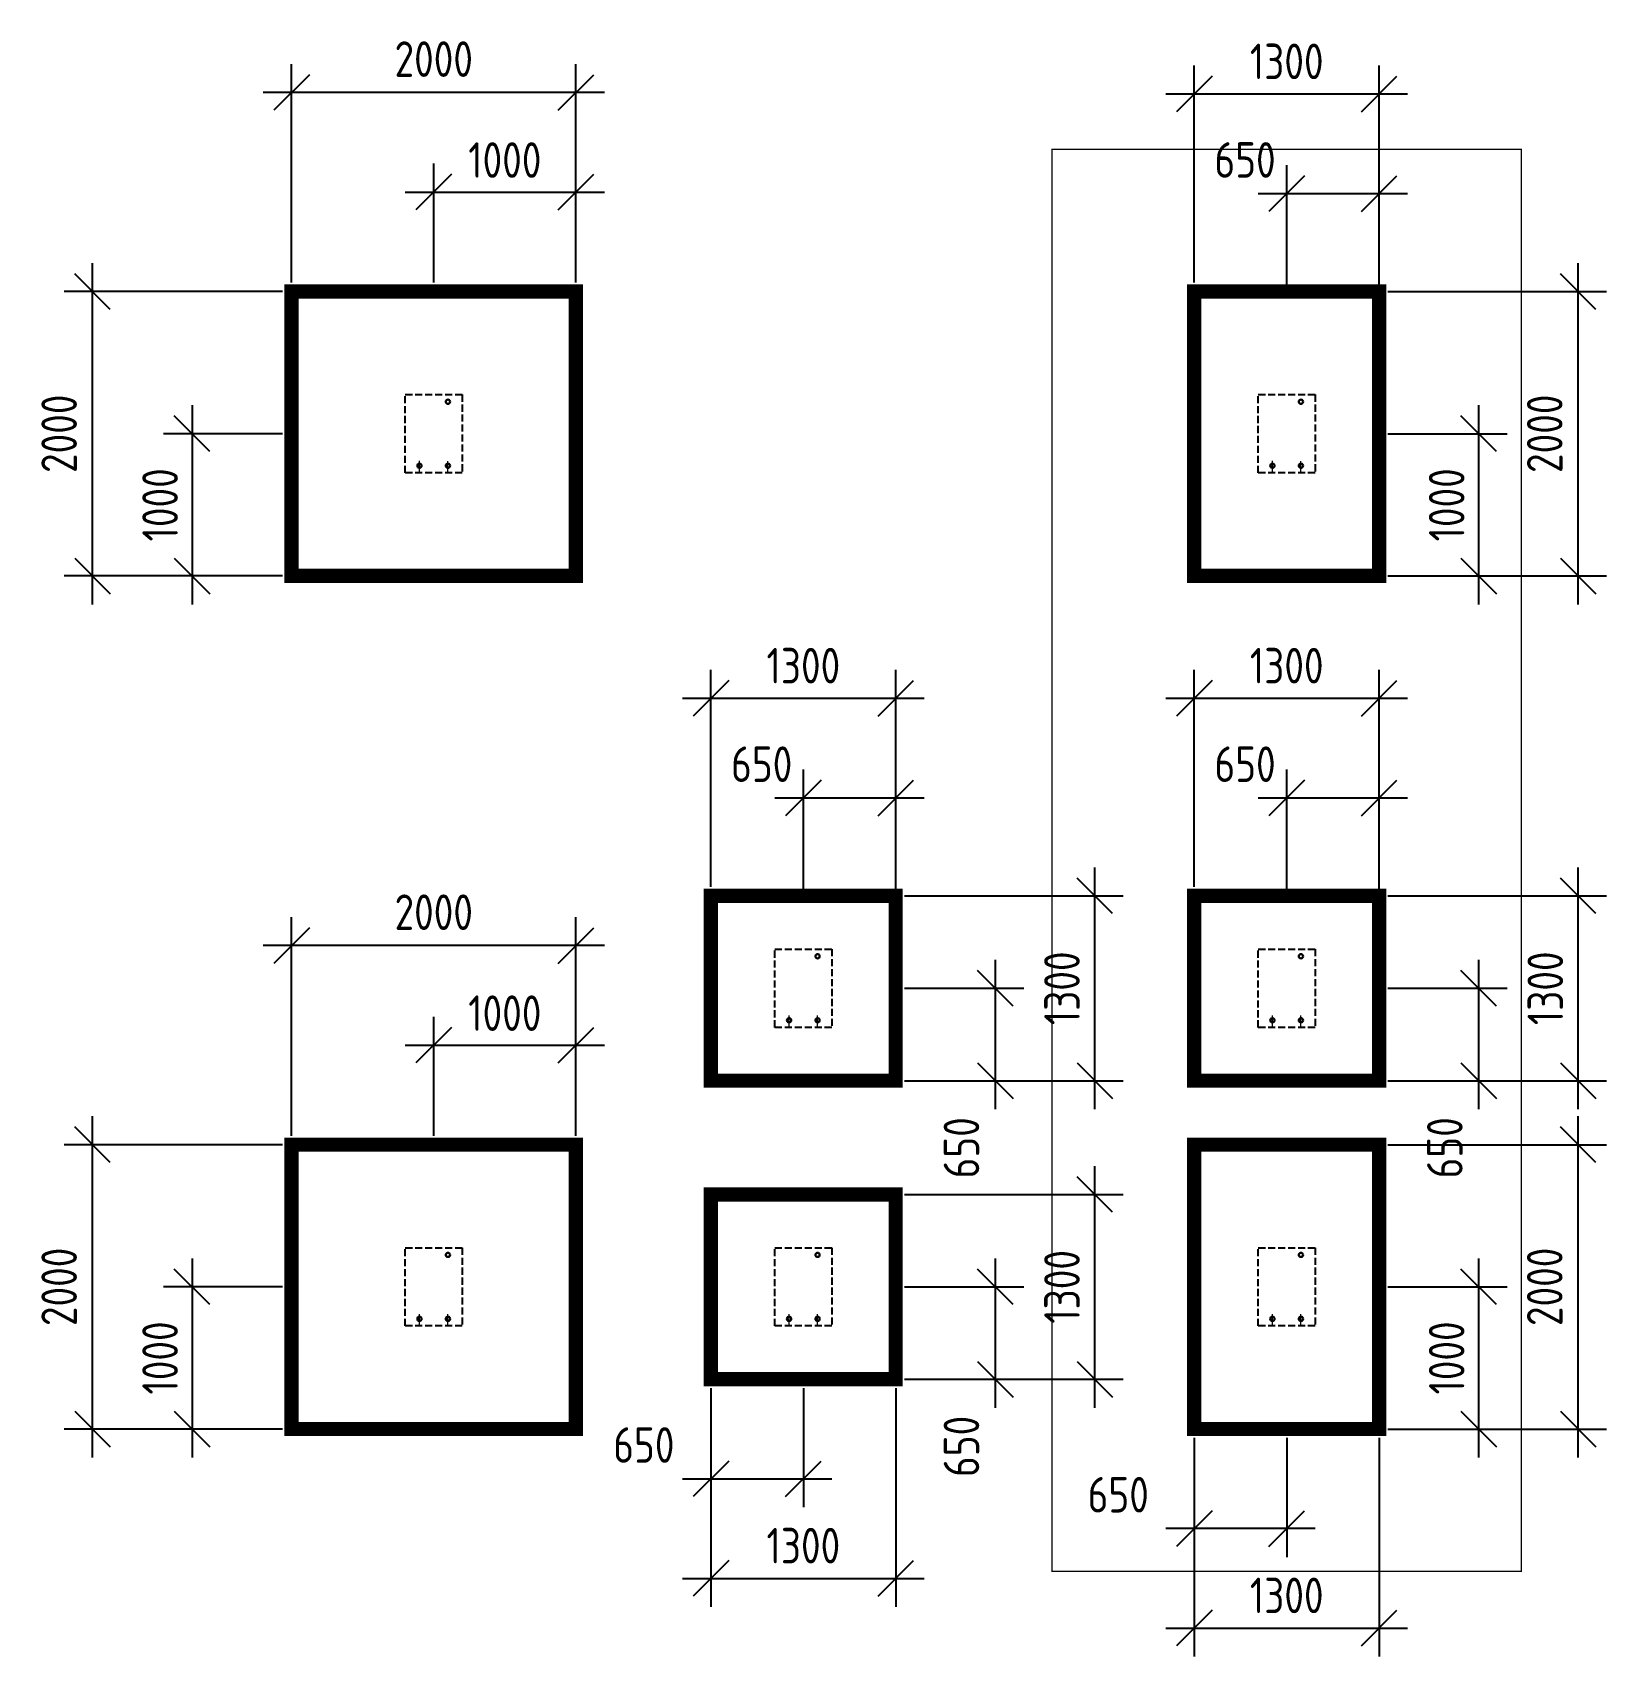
# Model space of a CAD drawing. Header units: inches. Extents: x -70075 to 28436, y 72758 to 118930.
# Drawn here: x -51775 to -40702, y 91558 to 102980 of the extents above; entities that cross this region are included whole.
import ezdxf

# ---------------------------------------------------------------- set-up
doc = ezdxf.new("R2010")
doc.units = ezdxf.units.IN
doc.header["$MEASUREMENT"] = 0
doc.linetypes.add('ГОСТ 2.303 4', pattern=[7, 5, -2, 0])
doc.linetypes.add('ГОСТ 2.303 6', pattern=[12, 8, -1.5, 1, -1.5])
doc.layers.add('Оси', color=151, linetype='Continuous', lineweight=18)
doc.styles.add('ГОСТ 2.304', font='CS_Gost2304.shx')
doc.dimstyles.new('СПДС', dxfattribs={"dimscale": 100, "dimtxt": 2.5, "dimasz": 2.5, "dimexe": 2, "dimexo": 0.625, "dimgap": 1, "dimtad": 1, "dimdec": 0, "dimtxsty": 'ГОСТ 2.304', "dimblk": 'OBLIQUE', "dimblk1": 'OBLIQUE', "dimblk2": 'OBLIQUE', "dimcen": 2.5, "dimdle": 2, "dimadec": 0, "dimazin": 2, "dimtfac": 0.75, "dimtdec": 4, "dimtmove": 1, "dimatfit": 3, "dimfxl": 1, "dimtfill": 1, "dimtolj": 1, "dimarcsym": 1})

# ---------------------------------------------------------------- blocks, each defined once
blk = doc.blocks.new('A$C7548783A')
at = {"linetype": 'ГОСТ 2.303 4', "ltscale": 10}
blk.add_lwpolyline([(-200, 275), (200, 275), (200, -275), (-200, -275)], close=True, dxfattribs=at)
at = {"lineweight": 30, "ltscale": 100}
for centre in [(100, 225), (-100, -225), (100, -225)]:
    blk.add_circle(centre, 15, dxfattribs=at)
at = {"layer": 'Оси', "linetype": 'ГОСТ 2.303 6', "ltscale": 10}
for p, q in [((-100, -271), (-100, -179)), ((100, -272), (100, -178))]:
    blk.add_line(p, q, dxfattribs=at)
blk = doc.blocks.new('_Oblique')
at = {"color": 0, "linetype": 'ByBlock', "lineweight": -2}
blk.add_line((-0.5, -0.5), (0.5, 0.5), dxfattribs=at)
blk = doc.blocks.new('*D1034')
at = {"color": 0, "lineweight": -2, "transparency": 16777216}
for p, q in [((-48952, 95221), (-48952, 96058)), ((-47952, 95221), (-47952, 96058)), ((-49152, 95858), (-47752, 95858))]:
    blk.add_line(p, q, dxfattribs=at)
at = {"layer": 'Defpoints', "color": 0, "transparency": 16777216}
for p in [(-47952, 95858), (-48952, 95158), (-47952, 95158)]:
    blk.add_point(p, dxfattribs=at)
at = {"color": 0, "lineweight": -2, "transparency": 16777216, "xscale": 250, "yscale": 250, "zscale": 250, "rotation": 180}
blk.add_blockref('_Oblique', (-48952, 95858), dxfattribs=at)
at = {"color": 0, "lineweight": -2, "transparency": 16777216, "xscale": 250, "yscale": 250, "zscale": 250}
blk.add_blockref('_Oblique', (-47952, 95858), dxfattribs=at)
at = {"color": 0, "transparency": 16777216, "insert": (-48452, 96083), "char_height": 250, "attachment_point": 5, "style": 'ГОСТ 2.304', "bg_fill": 3, "box_fill_scale": 1.25, "bg_fill_color": 256, "bg_fill_true_color": 13158600, "bg_fill_transparency": 0}
blk.add_mtext('\\A1;1000', dxfattribs=at)
blk = doc.blocks.new('*D1033')
at = {"color": 0, "lineweight": -2, "transparency": 16777216}
for p, q in [((-49952, 95221), (-49952, 96758)), ((-47952, 95221), (-47952, 96758)), ((-47752, 96558), (-50152, 96558))]:
    blk.add_line(p, q, dxfattribs=at)
at = {"layer": 'Defpoints', "color": 0, "transparency": 16777216}
for p in [(-49952, 96558), (-49952, 95158), (-47952, 95158)]:
    blk.add_point(p, dxfattribs=at)
at = {"color": 0, "lineweight": -2, "transparency": 16777216, "xscale": 250, "yscale": 250, "zscale": 250, "rotation": 180}
blk.add_blockref('_Oblique', (-49952, 96558), dxfattribs=at)
at = {"color": 0, "lineweight": -2, "transparency": 16777216, "xscale": 250, "yscale": 250, "zscale": 250}
blk.add_blockref('_Oblique', (-47952, 96558), dxfattribs=at)
at = {"color": 0, "transparency": 16777216, "insert": (-48952, 96793), "char_height": 250, "attachment_point": 5, "style": 'ГОСТ 2.304', "bg_fill": 3, "box_fill_scale": 1.25, "bg_fill_color": 256, "bg_fill_true_color": 13158600, "bg_fill_transparency": 0}
blk.add_mtext('\\A1;2000', dxfattribs=at)
blk = doc.blocks.new('*D1032')
at = {"color": 0, "lineweight": -2, "transparency": 16777216}
for p, q in [((-50652, 94358), (-50652, 92958)), ((-50015, 94158), (-50852, 94158)), ((-50015, 93158), (-50852, 93158))]:
    blk.add_line(p, q, dxfattribs=at)
at = {"layer": 'Defpoints', "color": 0, "transparency": 16777216}
for p in [(-49952, 94158), (-50652, 93158), (-49952, 93158)]:
    blk.add_point(p, dxfattribs=at)
at = {"color": 0, "lineweight": -2, "transparency": 16777216, "xscale": 250, "yscale": 250, "zscale": 250}
for p, rotation in [((-50652, 94158), 90), ((-50652, 93158), 270)]:
    blk.add_blockref('_Oblique', p, dxfattribs=dict(at, rotation=rotation))
at = {"color": 0, "transparency": 16777216, "insert": (-50877, 93658), "char_height": 250, "attachment_point": 5, "rotation": 90, "style": 'ГОСТ 2.304', "bg_fill": 3, "box_fill_scale": 1.25, "bg_fill_color": 256, "bg_fill_true_color": 13158600, "bg_fill_transparency": 0}
blk.add_mtext('\\A1;1000', dxfattribs=at)
blk = doc.blocks.new('*D1031')
at = {"color": 0, "lineweight": -2, "transparency": 16777216}
for p, q in [((-51352, 92958), (-51352, 95358)), ((-50015, 95158), (-51552, 95158)), ((-50015, 93158), (-51552, 93158))]:
    blk.add_line(p, q, dxfattribs=at)
at = {"layer": 'Defpoints', "color": 0, "transparency": 16777216}
for p in [(-51352, 95158), (-49952, 95158), (-49952, 93158)]:
    blk.add_point(p, dxfattribs=at)
at = {"color": 0, "lineweight": -2, "transparency": 16777216, "xscale": 250, "yscale": 250, "zscale": 250}
for p, rotation in [((-51352, 95158), 90), ((-51352, 93158), 270)]:
    blk.add_blockref('_Oblique', p, dxfattribs=dict(at, rotation=rotation))
at = {"color": 0, "transparency": 16777216, "insert": (-51587, 94158), "char_height": 250, "attachment_point": 5, "rotation": 90, "style": 'ГОСТ 2.304', "bg_fill": 3, "box_fill_scale": 1.25, "bg_fill_color": 256, "bg_fill_true_color": 13158600, "bg_fill_transparency": 0}
blk.add_mtext('\\A1;2000', dxfattribs=at)
blk = doc.blocks.new('*D1046')
at = {"color": 0, "lineweight": -2, "transparency": 16777216}
for p, q in [((-48952, 101221), (-48952, 102058)), ((-47952, 101221), (-47952, 102058)), ((-49152, 101858), (-47752, 101858))]:
    blk.add_line(p, q, dxfattribs=at)
at = {"layer": 'Defpoints', "color": 0, "transparency": 16777216}
for p in [(-47952, 101858), (-48952, 101158), (-47952, 101158)]:
    blk.add_point(p, dxfattribs=at)
at = {"color": 0, "lineweight": -2, "transparency": 16777216, "xscale": 250, "yscale": 250, "zscale": 250, "rotation": 180}
blk.add_blockref('_Oblique', (-48952, 101858), dxfattribs=at)
at = {"color": 0, "lineweight": -2, "transparency": 16777216, "xscale": 250, "yscale": 250, "zscale": 250}
blk.add_blockref('_Oblique', (-47952, 101858), dxfattribs=at)
at = {"color": 0, "transparency": 16777216, "insert": (-48452, 102083), "char_height": 250, "attachment_point": 5, "style": 'ГОСТ 2.304', "bg_fill": 3, "box_fill_scale": 1.25, "bg_fill_color": 256, "bg_fill_true_color": 13158600, "bg_fill_transparency": 0}
blk.add_mtext('\\A1;1000', dxfattribs=at)
blk = doc.blocks.new('*D1045')
at = {"color": 0, "lineweight": -2, "transparency": 16777216}
for p, q in [((-49952, 101221), (-49952, 102758)), ((-47952, 101221), (-47952, 102758)), ((-47752, 102558), (-50152, 102558))]:
    blk.add_line(p, q, dxfattribs=at)
at = {"layer": 'Defpoints', "color": 0, "transparency": 16777216}
for p in [(-49952, 102558), (-49952, 101158), (-47952, 101158)]:
    blk.add_point(p, dxfattribs=at)
at = {"color": 0, "lineweight": -2, "transparency": 16777216, "xscale": 250, "yscale": 250, "zscale": 250, "rotation": 180}
blk.add_blockref('_Oblique', (-49952, 102558), dxfattribs=at)
at = {"color": 0, "lineweight": -2, "transparency": 16777216, "xscale": 250, "yscale": 250, "zscale": 250}
blk.add_blockref('_Oblique', (-47952, 102558), dxfattribs=at)
at = {"color": 0, "transparency": 16777216, "insert": (-48952, 102793), "char_height": 250, "attachment_point": 5, "style": 'ГОСТ 2.304', "bg_fill": 3, "box_fill_scale": 1.25, "bg_fill_color": 256, "bg_fill_true_color": 13158600, "bg_fill_transparency": 0}
blk.add_mtext('\\A1;2000', dxfattribs=at)
blk = doc.blocks.new('*D1044')
at = {"color": 0, "lineweight": -2, "transparency": 16777216}
for p, q in [((-50652, 100358), (-50652, 98958)), ((-50015, 100158), (-50852, 100158)), ((-50015, 99158), (-50852, 99158))]:
    blk.add_line(p, q, dxfattribs=at)
at = {"layer": 'Defpoints', "color": 0, "transparency": 16777216}
for p in [(-49952, 100158), (-50652, 99158), (-49952, 99158)]:
    blk.add_point(p, dxfattribs=at)
at = {"color": 0, "lineweight": -2, "transparency": 16777216, "xscale": 250, "yscale": 250, "zscale": 250}
for p, rotation in [((-50652, 100158), 90), ((-50652, 99158), 270)]:
    blk.add_blockref('_Oblique', p, dxfattribs=dict(at, rotation=rotation))
at = {"color": 0, "transparency": 16777216, "insert": (-50877, 99658), "char_height": 250, "attachment_point": 5, "rotation": 90, "style": 'ГОСТ 2.304', "bg_fill": 3, "box_fill_scale": 1.25, "bg_fill_color": 256, "bg_fill_true_color": 13158600, "bg_fill_transparency": 0}
blk.add_mtext('\\A1;1000', dxfattribs=at)
blk = doc.blocks.new('*D1043')
at = {"color": 0, "lineweight": -2, "transparency": 16777216}
for p, q in [((-51352, 98958), (-51352, 101358)), ((-50015, 101158), (-51552, 101158)), ((-50015, 99158), (-51552, 99158))]:
    blk.add_line(p, q, dxfattribs=at)
at = {"layer": 'Defpoints', "color": 0, "transparency": 16777216}
for p in [(-51352, 101158), (-49952, 101158), (-49952, 99158)]:
    blk.add_point(p, dxfattribs=at)
at = {"color": 0, "lineweight": -2, "transparency": 16777216, "xscale": 250, "yscale": 250, "zscale": 250}
for p, rotation in [((-51352, 101158), 90), ((-51352, 99158), 270)]:
    blk.add_blockref('_Oblique', p, dxfattribs=dict(at, rotation=rotation))
at = {"color": 0, "transparency": 16777216, "insert": (-51587, 100158), "char_height": 250, "attachment_point": 5, "rotation": 90, "style": 'ГОСТ 2.304', "bg_fill": 3, "box_fill_scale": 1.25, "bg_fill_color": 256, "bg_fill_true_color": 13158600, "bg_fill_transparency": 0}
blk.add_mtext('\\A1;2000', dxfattribs=at)
blk = doc.blocks.new('*D1176')
at = {"color": 0, "lineweight": -2, "transparency": 16777216}
for p, q in [((-42952, 96959), (-42952, 97797)), ((-42302, 96959), (-42302, 97797)), ((-43152, 97597), (-42102, 97597))]:
    blk.add_line(p, q, dxfattribs=at)
at = {"layer": 'Defpoints', "color": 0, "transparency": 16777216}
for p in [(-42302, 97597), (-42952, 96897), (-42302, 96897)]:
    blk.add_point(p, dxfattribs=at)
at = {"color": 0, "lineweight": -2, "transparency": 16777216, "xscale": 250, "yscale": 250, "zscale": 250}
blk.add_blockref('_Oblique', (-42302, 97597), dxfattribs=at)
at = {"color": 0, "transparency": 16777216, "insert": (-43245, 97834), "char_height": 250, "attachment_point": 5, "style": 'ГОСТ 2.304', "bg_fill": 3, "box_fill_scale": 1.25, "bg_fill_color": 256, "bg_fill_true_color": 13158600, "bg_fill_transparency": 0}
blk.add_mtext('\\A1;650', dxfattribs=at)
at = {"color": 0, "lineweight": -2, "transparency": 16777216, "xscale": 250, "yscale": 250, "zscale": 250, "rotation": 180}
blk.add_blockref('_Oblique', (-42952, 97597), dxfattribs=at)
blk = doc.blocks.new('*D1175')
at = {"color": 0, "lineweight": -2, "transparency": 16777216}
for p, q in [((-43602, 96971), (-43602, 98497)), ((-42302, 96959), (-42302, 98497)), ((-42102, 98297), (-43802, 98297))]:
    blk.add_line(p, q, dxfattribs=at)
at = {"layer": 'Defpoints', "color": 0, "transparency": 16777216}
for p in [(-43602, 98297), (-43602, 96908), (-42302, 96897)]:
    blk.add_point(p, dxfattribs=at)
at = {"color": 0, "lineweight": -2, "transparency": 16777216, "xscale": 250, "yscale": 250, "zscale": 250, "rotation": 180}
blk.add_blockref('_Oblique', (-43602, 98297), dxfattribs=at)
at = {"color": 0, "lineweight": -2, "transparency": 16777216, "xscale": 250, "yscale": 250, "zscale": 250}
blk.add_blockref('_Oblique', (-42302, 98297), dxfattribs=at)
at = {"color": 0, "transparency": 16777216, "insert": (-42952, 98527), "char_height": 250, "attachment_point": 5, "style": 'ГОСТ 2.304', "bg_fill": 3, "box_fill_scale": 1.25, "bg_fill_color": 256, "bg_fill_true_color": 13158600, "bg_fill_transparency": 0}
blk.add_mtext('\\A1;1300', dxfattribs=at)
blk = doc.blocks.new('*D1174')
at = {"color": 0, "lineweight": -2, "transparency": 16777216}
for p, q in [((-41602, 96458), (-41602, 95408)), ((-42240, 96258), (-41402, 96258)), ((-42240, 95608), (-41402, 95608))]:
    blk.add_line(p, q, dxfattribs=at)
at = {"layer": 'Defpoints', "color": 0, "transparency": 16777216}
for p in [(-42302, 96258), (-42302, 95608), (-41602, 95608)]:
    blk.add_point(p, dxfattribs=at)
at = {"color": 0, "lineweight": -2, "transparency": 16777216, "xscale": 250, "yscale": 250, "zscale": 250}
for p, rotation in [((-41602, 96258), 90), ((-41602, 95608), 270)]:
    blk.add_blockref('_Oblique', p, dxfattribs=dict(at, rotation=rotation))
at = {"color": 0, "transparency": 16777216, "insert": (-41840, 95136), "char_height": 250, "attachment_point": 5, "rotation": 90, "style": 'ГОСТ 2.304', "bg_fill": 3, "box_fill_scale": 1.25, "bg_fill_color": 256, "bg_fill_true_color": 13158600, "bg_fill_transparency": 0}
blk.add_mtext('\\A1;650', dxfattribs=at)
blk = doc.blocks.new('*D1173')
at = {"color": 0, "lineweight": -2, "transparency": 16777216}
for p, q in [((-40902, 95408), (-40902, 97108)), ((-42240, 96908), (-40702, 96908)), ((-42240, 95608), (-40702, 95608))]:
    blk.add_line(p, q, dxfattribs=at)
at = {"layer": 'Defpoints', "color": 0, "transparency": 16777216}
for p in [(-42302, 96908), (-40902, 96908), (-42302, 95608)]:
    blk.add_point(p, dxfattribs=at)
at = {"color": 0, "lineweight": -2, "transparency": 16777216, "xscale": 250, "yscale": 250, "zscale": 250}
for p, rotation in [((-40902, 96908), 90), ((-40902, 95608), 270)]:
    blk.add_blockref('_Oblique', p, dxfattribs=dict(at, rotation=rotation))
at = {"color": 0, "transparency": 16777216, "insert": (-41133, 96258), "char_height": 250, "attachment_point": 5, "rotation": 90, "style": 'ГОСТ 2.304', "bg_fill": 3, "box_fill_scale": 1.25, "bg_fill_color": 256, "bg_fill_true_color": 13158600, "bg_fill_transparency": 0}
blk.add_mtext('\\A1;1300', dxfattribs=at)
blk = doc.blocks.new('*D1177')
at = {"color": 0, "lineweight": -2, "transparency": 16777216}
for p, q in [((-46352, 96959), (-46352, 97797)), ((-45702, 96959), (-45702, 97797)), ((-46552, 97597), (-45502, 97597))]:
    blk.add_line(p, q, dxfattribs=at)
at = {"layer": 'Defpoints', "color": 0, "transparency": 16777216}
for p in [(-45702, 97597), (-46352, 96897), (-45702, 96897)]:
    blk.add_point(p, dxfattribs=at)
at = {"color": 0, "lineweight": -2, "transparency": 16777216, "xscale": 250, "yscale": 250, "zscale": 250}
blk.add_blockref('_Oblique', (-45702, 97597), dxfattribs=at)
at = {"color": 0, "transparency": 16777216, "insert": (-46645, 97834), "char_height": 250, "attachment_point": 5, "style": 'ГОСТ 2.304', "bg_fill": 3, "box_fill_scale": 1.25, "bg_fill_color": 256, "bg_fill_true_color": 13158600, "bg_fill_transparency": 0}
blk.add_mtext('\\A1;650', dxfattribs=at)
at = {"color": 0, "lineweight": -2, "transparency": 16777216, "xscale": 250, "yscale": 250, "zscale": 250, "rotation": 180}
blk.add_blockref('_Oblique', (-46352, 97597), dxfattribs=at)
blk = doc.blocks.new('*D1178')
at = {"color": 0, "lineweight": -2, "transparency": 16777216}
for p, q in [((-47002, 96971), (-47002, 98497)), ((-45702, 96959), (-45702, 98497)), ((-45502, 98297), (-47202, 98297))]:
    blk.add_line(p, q, dxfattribs=at)
at = {"layer": 'Defpoints', "color": 0, "transparency": 16777216}
for p in [(-47002, 98297), (-47002, 96908), (-45702, 96897)]:
    blk.add_point(p, dxfattribs=at)
at = {"color": 0, "lineweight": -2, "transparency": 16777216, "xscale": 250, "yscale": 250, "zscale": 250, "rotation": 180}
blk.add_blockref('_Oblique', (-47002, 98297), dxfattribs=at)
at = {"color": 0, "lineweight": -2, "transparency": 16777216, "xscale": 250, "yscale": 250, "zscale": 250}
blk.add_blockref('_Oblique', (-45702, 98297), dxfattribs=at)
at = {"color": 0, "transparency": 16777216, "insert": (-46352, 98527), "char_height": 250, "attachment_point": 5, "style": 'ГОСТ 2.304', "bg_fill": 3, "box_fill_scale": 1.25, "bg_fill_color": 256, "bg_fill_true_color": 13158600, "bg_fill_transparency": 0}
blk.add_mtext('\\A1;1300', dxfattribs=at)
blk = doc.blocks.new('*D1179')
at = {"color": 0, "lineweight": -2, "transparency": 16777216}
for p, q in [((-45002, 96458), (-45002, 95408)), ((-45640, 96258), (-44802, 96258)), ((-45640, 95608), (-44802, 95608))]:
    blk.add_line(p, q, dxfattribs=at)
at = {"layer": 'Defpoints', "color": 0, "transparency": 16777216}
for p in [(-45702, 96258), (-45702, 95608), (-45002, 95608)]:
    blk.add_point(p, dxfattribs=at)
at = {"color": 0, "lineweight": -2, "transparency": 16777216, "xscale": 250, "yscale": 250, "zscale": 250}
for p, rotation in [((-45002, 96258), 90), ((-45002, 95608), 270)]:
    blk.add_blockref('_Oblique', p, dxfattribs=dict(at, rotation=rotation))
at = {"color": 0, "transparency": 16777216, "insert": (-45240, 95136), "char_height": 250, "attachment_point": 5, "rotation": 90, "style": 'ГОСТ 2.304', "bg_fill": 3, "box_fill_scale": 1.25, "bg_fill_color": 256, "bg_fill_true_color": 13158600, "bg_fill_transparency": 0}
blk.add_mtext('\\A1;650', dxfattribs=at)
blk = doc.blocks.new('*D1180')
at = {"color": 0, "lineweight": -2, "transparency": 16777216}
for p, q in [((-44302, 95408), (-44302, 97108)), ((-45640, 96908), (-44102, 96908)), ((-45640, 95608), (-44102, 95608))]:
    blk.add_line(p, q, dxfattribs=at)
at = {"layer": 'Defpoints', "color": 0, "transparency": 16777216}
for p in [(-45702, 96908), (-44302, 96908), (-45702, 95608)]:
    blk.add_point(p, dxfattribs=at)
at = {"color": 0, "lineweight": -2, "transparency": 16777216, "xscale": 250, "yscale": 250, "zscale": 250}
for p, rotation in [((-44302, 96908), 90), ((-44302, 95608), 270)]:
    blk.add_blockref('_Oblique', p, dxfattribs=dict(at, rotation=rotation))
at = {"color": 0, "transparency": 16777216, "insert": (-44533, 96258), "char_height": 250, "attachment_point": 5, "rotation": 90, "style": 'ГОСТ 2.304', "bg_fill": 3, "box_fill_scale": 1.25, "bg_fill_color": 256, "bg_fill_true_color": 13158600, "bg_fill_transparency": 0}
blk.add_mtext('\\A1;1300', dxfattribs=at)
blk = doc.blocks.new('*D1181')
at = {"color": 0, "lineweight": -2, "transparency": 16777216}
for p, q in [((-45002, 94358), (-45002, 93308)), ((-45640, 94158), (-44802, 94158)), ((-45640, 93508), (-44802, 93508))]:
    blk.add_line(p, q, dxfattribs=at)
at = {"layer": 'Defpoints', "color": 0, "transparency": 16777216}
for p in [(-45702, 94158), (-45702, 93508), (-45002, 93508)]:
    blk.add_point(p, dxfattribs=at)
at = {"color": 0, "lineweight": -2, "transparency": 16777216, "xscale": 250, "yscale": 250, "zscale": 250}
for p, rotation in [((-45002, 94158), 90), ((-45002, 93508), 270)]:
    blk.add_blockref('_Oblique', p, dxfattribs=dict(at, rotation=rotation))
at = {"color": 0, "transparency": 16777216, "insert": (-45240, 93036), "char_height": 250, "attachment_point": 5, "rotation": 90, "style": 'ГОСТ 2.304', "bg_fill": 3, "box_fill_scale": 1.25, "bg_fill_color": 256, "bg_fill_true_color": 13158600, "bg_fill_transparency": 0}
blk.add_mtext('\\A1;650', dxfattribs=at)
blk = doc.blocks.new('*D1182')
at = {"color": 0, "lineweight": -2, "transparency": 16777216}
for p, q in [((-44302, 93308), (-44302, 95008)), ((-45640, 94808), (-44102, 94808)), ((-45640, 93508), (-44102, 93508))]:
    blk.add_line(p, q, dxfattribs=at)
at = {"layer": 'Defpoints', "color": 0, "transparency": 16777216}
for p in [(-45702, 94808), (-44302, 94808), (-45702, 93508)]:
    blk.add_point(p, dxfattribs=at)
at = {"color": 0, "lineweight": -2, "transparency": 16777216, "xscale": 250, "yscale": 250, "zscale": 250}
for p, rotation in [((-44302, 94808), 90), ((-44302, 93508), 270)]:
    blk.add_blockref('_Oblique', p, dxfattribs=dict(at, rotation=rotation))
at = {"color": 0, "transparency": 16777216, "insert": (-44533, 94158), "char_height": 250, "attachment_point": 5, "rotation": 90, "style": 'ГОСТ 2.304', "bg_fill": 3, "box_fill_scale": 1.25, "bg_fill_color": 256, "bg_fill_true_color": 13158600, "bg_fill_transparency": 0}
blk.add_mtext('\\A1;1300', dxfattribs=at)
blk = doc.blocks.new('*D1183')
at = {"color": 0, "lineweight": -2, "transparency": 16777216}
for p, q in [((-47002, 93446), (-47002, 92608)), ((-46352, 93446), (-46352, 92608)), ((-47202, 92808), (-46152, 92808))]:
    blk.add_line(p, q, dxfattribs=at)
at = {"layer": 'Defpoints', "color": 0, "transparency": 16777216}
for p in [(-47002, 93508), (-46352, 93508), (-46352, 92808)]:
    blk.add_point(p, dxfattribs=at)
at = {"color": 0, "lineweight": -2, "transparency": 16777216, "xscale": 250, "yscale": 250, "zscale": 250, "rotation": 180}
blk.add_blockref('_Oblique', (-47002, 92808), dxfattribs=at)
at = {"color": 0, "lineweight": -2, "transparency": 16777216, "xscale": 250, "yscale": 250, "zscale": 250}
blk.add_blockref('_Oblique', (-46352, 92808), dxfattribs=at)
at = {"color": 0, "transparency": 16777216, "insert": (-47474, 93046), "char_height": 250, "attachment_point": 5, "style": 'ГОСТ 2.304', "bg_fill": 3, "box_fill_scale": 1.25, "bg_fill_color": 256, "bg_fill_true_color": 13158600, "bg_fill_transparency": 0}
blk.add_mtext('\\A1;650', dxfattribs=at)
blk = doc.blocks.new('*D1184')
at = {"color": 0, "lineweight": -2, "transparency": 16777216}
for p, q in [((-47002, 93446), (-47002, 91908)), ((-45702, 93446), (-45702, 91908)), ((-47202, 92108), (-45502, 92108))]:
    blk.add_line(p, q, dxfattribs=at)
at = {"layer": 'Defpoints', "color": 0, "transparency": 16777216}
for p in [(-47002, 93508), (-45702, 93508), (-45702, 92108)]:
    blk.add_point(p, dxfattribs=at)
at = {"color": 0, "lineweight": -2, "transparency": 16777216, "xscale": 250, "yscale": 250, "zscale": 250, "rotation": 180}
blk.add_blockref('_Oblique', (-47002, 92108), dxfattribs=at)
at = {"color": 0, "lineweight": -2, "transparency": 16777216, "xscale": 250, "yscale": 250, "zscale": 250}
blk.add_blockref('_Oblique', (-45702, 92108), dxfattribs=at)
at = {"color": 0, "transparency": 16777216, "insert": (-46352, 92338), "char_height": 250, "attachment_point": 5, "style": 'ГОСТ 2.304', "bg_fill": 3, "box_fill_scale": 1.25, "bg_fill_color": 256, "bg_fill_true_color": 13158600, "bg_fill_transparency": 0}
blk.add_mtext('\\A1;1300', dxfattribs=at)
blk = doc.blocks.new('*D1203')
at = {"color": 0, "lineweight": -2, "transparency": 16777216}
for p, q in [((-41602, 100358), (-41602, 98958)), ((-42240, 100158), (-41402, 100158)), ((-42240, 99158), (-41402, 99158))]:
    blk.add_line(p, q, dxfattribs=at)
at = {"layer": 'Defpoints', "color": 0, "transparency": 16777216}
for p in [(-42302, 100158), (-42302, 99158), (-41602, 99158)]:
    blk.add_point(p, dxfattribs=at)
at = {"color": 0, "lineweight": -2, "transparency": 16777216, "xscale": 250, "yscale": 250, "zscale": 250}
for p, rotation in [((-41602, 100158), 90), ((-41602, 99158), 270)]:
    blk.add_blockref('_Oblique', p, dxfattribs=dict(at, rotation=rotation))
at = {"color": 0, "transparency": 16777216, "insert": (-41827, 99658), "char_height": 250, "attachment_point": 5, "rotation": 90, "style": 'ГОСТ 2.304', "bg_fill": 3, "box_fill_scale": 1.25, "bg_fill_color": 256, "bg_fill_true_color": 13158600, "bg_fill_transparency": 0}
blk.add_mtext('\\A1;1000', dxfattribs=at)
blk = doc.blocks.new('*D1204')
at = {"color": 0, "lineweight": -2, "transparency": 16777216}
for p, q in [((-40902, 98958), (-40902, 101358)), ((-42240, 101158), (-40702, 101158)), ((-42240, 99158), (-40702, 99158))]:
    blk.add_line(p, q, dxfattribs=at)
at = {"layer": 'Defpoints', "color": 0, "transparency": 16777216}
for p in [(-42302, 101158), (-40902, 101158), (-42302, 99158)]:
    blk.add_point(p, dxfattribs=at)
at = {"color": 0, "lineweight": -2, "transparency": 16777216, "xscale": 250, "yscale": 250, "zscale": 250}
for p, rotation in [((-40902, 101158), 90), ((-40902, 99158), 270)]:
    blk.add_blockref('_Oblique', p, dxfattribs=dict(at, rotation=rotation))
at = {"color": 0, "transparency": 16777216, "insert": (-41137, 100158), "char_height": 250, "attachment_point": 5, "rotation": 90, "style": 'ГОСТ 2.304', "bg_fill": 3, "box_fill_scale": 1.25, "bg_fill_color": 256, "bg_fill_true_color": 13158600, "bg_fill_transparency": 0}
blk.add_mtext('\\A1;2000', dxfattribs=at)
blk = doc.blocks.new('*D1205')
at = {"color": 0, "lineweight": -2, "transparency": 16777216}
for p, q in [((-42952, 101209), (-42952, 102047)), ((-42302, 101209), (-42302, 102047)), ((-43152, 101847), (-42102, 101847))]:
    blk.add_line(p, q, dxfattribs=at)
at = {"layer": 'Defpoints', "color": 0, "transparency": 16777216}
for p in [(-42302, 101847), (-42952, 101147), (-42302, 101147)]:
    blk.add_point(p, dxfattribs=at)
at = {"color": 0, "lineweight": -2, "transparency": 16777216, "xscale": 250, "yscale": 250, "zscale": 250}
blk.add_blockref('_Oblique', (-42302, 101847), dxfattribs=at)
at = {"color": 0, "transparency": 16777216, "insert": (-43245, 102084), "char_height": 250, "attachment_point": 5, "style": 'ГОСТ 2.304', "bg_fill": 3, "box_fill_scale": 1.25, "bg_fill_color": 256, "bg_fill_true_color": 13158600, "bg_fill_transparency": 0}
blk.add_mtext('\\A1;650', dxfattribs=at)
at = {"color": 0, "lineweight": -2, "transparency": 16777216, "xscale": 250, "yscale": 250, "zscale": 250, "rotation": 180}
blk.add_blockref('_Oblique', (-42952, 101847), dxfattribs=at)
blk = doc.blocks.new('*D1206')
at = {"color": 0, "lineweight": -2, "transparency": 16777216}
for p, q in [((-43602, 101221), (-43602, 102747)), ((-42302, 101209), (-42302, 102747)), ((-42102, 102547), (-43802, 102547))]:
    blk.add_line(p, q, dxfattribs=at)
at = {"layer": 'Defpoints', "color": 0, "transparency": 16777216}
for p in [(-43602, 102547), (-43602, 101158), (-42302, 101147)]:
    blk.add_point(p, dxfattribs=at)
at = {"color": 0, "lineweight": -2, "transparency": 16777216, "xscale": 250, "yscale": 250, "zscale": 250, "rotation": 180}
blk.add_blockref('_Oblique', (-43602, 102547), dxfattribs=at)
at = {"color": 0, "lineweight": -2, "transparency": 16777216, "xscale": 250, "yscale": 250, "zscale": 250}
blk.add_blockref('_Oblique', (-42302, 102547), dxfattribs=at)
at = {"color": 0, "transparency": 16777216, "insert": (-42952, 102777), "char_height": 250, "attachment_point": 5, "style": 'ГОСТ 2.304', "bg_fill": 3, "box_fill_scale": 1.25, "bg_fill_color": 256, "bg_fill_true_color": 13158600, "bg_fill_transparency": 0}
blk.add_mtext('\\A1;1300', dxfattribs=at)
blk = doc.blocks.new('*D1207')
at = {"color": 0, "lineweight": -2, "transparency": 16777216}
for p, q in [((-41602, 94358), (-41602, 92958)), ((-42240, 94158), (-41402, 94158)), ((-42240, 93158), (-41402, 93158))]:
    blk.add_line(p, q, dxfattribs=at)
at = {"layer": 'Defpoints', "color": 0, "transparency": 16777216}
for p in [(-42302, 94158), (-42302, 93158), (-41602, 93158)]:
    blk.add_point(p, dxfattribs=at)
at = {"color": 0, "lineweight": -2, "transparency": 16777216, "xscale": 250, "yscale": 250, "zscale": 250}
for p, rotation in [((-41602, 94158), 90), ((-41602, 93158), 270)]:
    blk.add_blockref('_Oblique', p, dxfattribs=dict(at, rotation=rotation))
at = {"color": 0, "transparency": 16777216, "insert": (-41827, 93658), "char_height": 250, "attachment_point": 5, "rotation": 90, "style": 'ГОСТ 2.304', "bg_fill": 3, "box_fill_scale": 1.25, "bg_fill_color": 256, "bg_fill_true_color": 13158600, "bg_fill_transparency": 0}
blk.add_mtext('\\A1;1000', dxfattribs=at)
blk = doc.blocks.new('*D1208')
at = {"color": 0, "lineweight": -2, "transparency": 16777216}
for p, q in [((-40902, 92958), (-40902, 95358)), ((-42240, 95158), (-40702, 95158)), ((-42240, 93158), (-40702, 93158))]:
    blk.add_line(p, q, dxfattribs=at)
at = {"layer": 'Defpoints', "color": 0, "transparency": 16777216}
for p in [(-42302, 95158), (-40902, 95158), (-42302, 93158)]:
    blk.add_point(p, dxfattribs=at)
at = {"color": 0, "lineweight": -2, "transparency": 16777216, "xscale": 250, "yscale": 250, "zscale": 250}
for p, rotation in [((-40902, 95158), 90), ((-40902, 93158), 270)]:
    blk.add_blockref('_Oblique', p, dxfattribs=dict(at, rotation=rotation))
at = {"color": 0, "transparency": 16777216, "insert": (-41137, 94158), "char_height": 250, "attachment_point": 5, "rotation": 90, "style": 'ГОСТ 2.304', "bg_fill": 3, "box_fill_scale": 1.25, "bg_fill_color": 256, "bg_fill_true_color": 13158600, "bg_fill_transparency": 0}
blk.add_mtext('\\A1;2000', dxfattribs=at)
blk = doc.blocks.new('*D1209')
at = {"color": 0, "lineweight": -2, "transparency": 16777216}
for p, q in [((-43602, 93096), (-43602, 92258)), ((-42952, 93096), (-42952, 92258)), ((-42752, 92458), (-43802, 92458))]:
    blk.add_line(p, q, dxfattribs=at)
at = {"layer": 'Defpoints', "color": 0, "transparency": 16777216}
for p in [(-43602, 93158), (-42952, 93158), (-43602, 92458)]:
    blk.add_point(p, dxfattribs=at)
at = {"color": 0, "lineweight": -2, "transparency": 16777216, "xscale": 250, "yscale": 250, "zscale": 250, "rotation": 180}
blk.add_blockref('_Oblique', (-43602, 92458), dxfattribs=at)
at = {"color": 0, "lineweight": -2, "transparency": 16777216, "xscale": 250, "yscale": 250, "zscale": 250}
blk.add_blockref('_Oblique', (-42952, 92458), dxfattribs=at)
at = {"color": 0, "transparency": 16777216, "insert": (-44137, 92696), "char_height": 250, "attachment_point": 5, "style": 'ГОСТ 2.304', "bg_fill": 3, "box_fill_scale": 1.25, "bg_fill_color": 256, "bg_fill_true_color": 13158600, "bg_fill_transparency": 0}
blk.add_mtext('\\A1;650', dxfattribs=at)
blk = doc.blocks.new('*D1210')
at = {"color": 0, "lineweight": -2, "transparency": 16777216}
for p, q in [((-43602, 93096), (-43602, 91558)), ((-42302, 93096), (-42302, 91558)), ((-43802, 91758), (-42102, 91758))]:
    blk.add_line(p, q, dxfattribs=at)
at = {"layer": 'Defpoints', "color": 0, "transparency": 16777216}
for p in [(-43602, 93158), (-42302, 93158), (-42302, 91758)]:
    blk.add_point(p, dxfattribs=at)
at = {"color": 0, "lineweight": -2, "transparency": 16777216, "xscale": 250, "yscale": 250, "zscale": 250, "rotation": 180}
blk.add_blockref('_Oblique', (-43602, 91758), dxfattribs=at)
at = {"color": 0, "lineweight": -2, "transparency": 16777216, "xscale": 250, "yscale": 250, "zscale": 250}
blk.add_blockref('_Oblique', (-42302, 91758), dxfattribs=at)
at = {"color": 0, "transparency": 16777216, "insert": (-42952, 91988), "char_height": 250, "attachment_point": 5, "style": 'ГОСТ 2.304', "bg_fill": 3, "box_fill_scale": 1.25, "bg_fill_color": 256, "bg_fill_true_color": 13158600, "bg_fill_transparency": 0}
blk.add_mtext('\\A1;1300', dxfattribs=at)

msp = doc.modelspace()

# ---------------------------------------------------------------- linework, layer by layer
at = {"color": 5, "ltscale": 100, "const_width": 100}
for points in [[(-49952.4, 99158.1), (-49952.4, 101158.1), (-47952.4, 101158.1), (-47952.4, 99158.1)], [(-49952.4, 93158.1), (-49952.4, 95158.1), (-47952.4, 95158.1), (-47952.4, 93158.1)]]:
    msp.add_lwpolyline(points, close=True, dxfattribs=at)
at = {"color": 3, "ltscale": 100, "const_width": 100}
for points in [[(-43602.4, 101158.1), (-42302.4, 101158.1), (-42302.4, 99158.1), (-43602.4, 99158.1)], [(-43602.4, 95158.1), (-42302.4, 95158.1), (-42302.4, 93158.1), (-43602.4, 93158.1)]]:
    msp.add_lwpolyline(points, close=True, dxfattribs=at)
at = {"color": 4, "ltscale": 100, "const_width": 100}
for points in [[(-47002.4, 95608.1), (-47002.4, 96908.1), (-45702.4, 96908.1), (-45702.4, 95608.1)], [(-43602.4, 95608.1), (-43602.4, 96908.1), (-42302.4, 96908.1), (-42302.4, 95608.1)], [(-47002.4, 93508.1), (-47002.4, 94808.1), (-45702.4, 94808.1), (-45702.4, 93508.1)]]:
    msp.add_lwpolyline(points, close=True, dxfattribs=at)

# ---------------------------------------------------------------- block references
at = {"ltscale": 100}
for p in [(-48952.4, 100158.1), (-42952.4, 100158.1), (-46352.4, 96258.1), (-42952.4, 96258.1), (-48952.4, 94158.1), (-46352.4, 94158.1), (-42952.4, 94158.1)]:
    msp.add_blockref('A$C7548783A', p, dxfattribs=at)

# ---------------------------------------------------------------- next in the draw order: dimensions: what is measured, and where the dimension line sits
for base, p1, p2, picture, middle in [((-47952.4, 101858.1), (-48952.4, 101158.1), (-47952.4, 101158.1), '*D1046', (-48452.4, 102083.1)), ((-47952.4, 95858.1), (-48952.4, 95158.1), (-47952.4, 95158.1), '*D1034', (-48452.4, 96083.1))]:
    dim = msp.add_linear_dim(base=base, p1=p1, p2=p2, dimstyle='СПДС', override={"dimtmove": 1})
    dim.commit()
    dim.dimension.update_dxf_attribs({"geometry": picture, "text_midpoint": middle})
for base, p1, p2, picture, middle in [((-50652.4, 99158.1), (-49952.4, 100158.1), (-49952.4, 99158.1), '*D1044', (-50877.4, 99658.1)), ((-41602.4, 99158.1), (-42302.4, 100158.1), (-42302.4, 99158.1), '*D1203', (-41827.4, 99658.1)), ((-50652.4, 93158.1), (-49952.4, 94158.1), (-49952.4, 93158.1), '*D1032', (-50877.4, 93658.1)), ((-41602.4, 93158.1), (-42302.4, 94158.1), (-42302.4, 93158.1), '*D1207', (-41827.4, 93658.1))]:
    dim = msp.add_linear_dim(base=base, p1=p1, p2=p2, angle=90, dimstyle='СПДС', override={"dimtmove": 1})
    dim.commit()
    dim.dimension.update_dxf_attribs({"geometry": picture, "text_midpoint": middle})
for base, p1, p2, picture, middle in [((-45702.4, 97596.7), (-46352.4, 96896.7), (-45702.4, 96896.7), '*D1177', (-46645, 97596.7)), ((-42302.4, 97596.7), (-42952.4, 96896.7), (-42302.4, 96896.7), '*D1176', (-43245, 97596.7)), ((-46352.4, 92808.1), (-47002.4, 93508.1), (-46352.4, 93508.1), '*D1183', (-47474.3, 92808.1)), ((-43602.4, 92458.1), (-42952.4, 93158.1), (-43602.4, 93158.1), '*D1209', (-44136.6, 92458.1))]:
    dim = msp.add_linear_dim(base=base, p1=p1, p2=p2, dimstyle='СПДС')
    dim.commit()
    dim.dimension.update_dxf_attribs({"geometry": picture, "text_midpoint": middle, "dimtype": 160})
for base, p1, p2, picture, middle in [((-45002.4, 95608.1), (-45702.4, 96258.1), (-45702.4, 95608.1), '*D1179', (-45002.4, 95136.3)), ((-41602.4, 95608.1), (-42302.4, 96258.1), (-42302.4, 95608.1), '*D1174', (-41602.4, 95136.3)), ((-45002.4, 93508.1), (-45702.4, 94158.1), (-45702.4, 93508.1), '*D1181', (-45002.4, 93036.3))]:
    dim = msp.add_linear_dim(base=base, p1=p1, p2=p2, angle=270, dimstyle='СПДС')
    dim.commit()
    dim.dimension.update_dxf_attribs({"geometry": picture, "text_midpoint": middle, "dimtype": 160})

# ---------------------------------------------------------------- next in the draw order: dimensions: what is measured, and where the dimension line sits
for base, p1, p2, picture, middle in [((-49952.4, 102558.1), (-47952.4, 101158.1), (-49952.4, 101158.1), '*D1045', (-48952.4, 102792.8)), ((-47002.4, 98296.7), (-45702.4, 96896.7), (-47002.4, 96908.1), '*D1178', (-46352.4, 98526.9)), ((-43602.4, 98296.7), (-42302.4, 96896.7), (-43602.4, 96908.1), '*D1175', (-42952.4, 98526.9)), ((-49952.4, 96558.1), (-47952.4, 95158.1), (-49952.4, 95158.1), '*D1033', (-48952.4, 96792.8))]:
    dim = msp.add_linear_dim(base=base, p1=p1, p2=p2, dimstyle='СПДС')
    dim.commit()
    dim.dimension.update_dxf_attribs({"geometry": picture, "text_midpoint": middle})
for base, p1, p2, angle, picture, middle in [((-40902.4, 101158.1), (-42302.4, 99158.1), (-42302.4, 101158.1), 90, '*D1204', (-41137.1, 100158.1)), ((-44302.4, 94808.1), (-45702.4, 93508.1), (-45702.4, 94808.1), 270, '*D1182', (-44532.6, 94158.1))]:
    dim = msp.add_linear_dim(base=base, p1=p1, p2=p2, angle=angle, dimstyle='СПДС')
    dim.commit()
    dim.dimension.update_dxf_attribs({"geometry": picture, "text_midpoint": middle})

# ---------------------------------------------------------------- next in the draw order: dimensions: what is measured, and where the dimension line sits
dim = msp.add_linear_dim(base=(-42302.4, 101846.7), p1=(-42952.4, 101146.7), p2=(-42302.4, 101146.7), dimstyle='СПДС')
dim.commit()
dim.dimension.update_dxf_attribs({"geometry": '*D1205', "text_midpoint": (-43245, 101846.7), "dimtype": 160})
for base, p1, p2, angle, picture, middle in [((-51352.4, 101158.1), (-49952.4, 99158.1), (-49952.4, 101158.1), 90, '*D1043', (-51587.1, 100158.1)), ((-44302.4, 96908.1), (-45702.4, 95608.1), (-45702.4, 96908.1), 270, '*D1180', (-44532.6, 96258.1)), ((-40902.4, 96908.1), (-42302.4, 95608.1), (-42302.4, 96908.1), 270, '*D1173', (-41132.6, 96258.1)), ((-51352.4, 95158.1), (-49952.4, 93158.1), (-49952.4, 95158.1), 90, '*D1031', (-51587.1, 94158.1))]:
    dim = msp.add_linear_dim(base=base, p1=p1, p2=p2, angle=angle, dimstyle='СПДС')
    dim.commit()
    dim.dimension.update_dxf_attribs({"geometry": picture, "text_midpoint": middle})
dim = msp.add_linear_dim(base=(-45702.4, 92108.1), p1=(-47002.4, 93508.1), p2=(-45702.4, 93508.1), dimstyle='СПДС')
dim.commit()
dim.dimension.update_dxf_attribs({"geometry": '*D1184', "text_midpoint": (-46352.4, 92338.3)})

# ---------------------------------------------------------------- next in the draw order: dimensions: what is measured, and where the dimension line sits
dim = msp.add_linear_dim(base=(-43602.4, 102546.7), p1=(-42302.4, 101146.7), p2=(-43602.4, 101158.1), dimstyle='СПДС')
dim.commit()
dim.dimension.update_dxf_attribs({"geometry": '*D1206', "text_midpoint": (-42952.4, 102776.9)})
dim = msp.add_linear_dim(base=(-40902.4, 95158.1), p1=(-42302.4, 93158.1), p2=(-42302.4, 95158.1), angle=90, dimstyle='СПДС')
dim.commit()
dim.dimension.update_dxf_attribs({"geometry": '*D1208', "text_midpoint": (-41137.1, 94158.1)})

# ---------------------------------------------------------------- next in the draw order: dimensions: what is measured, and where the dimension line sits
dim = msp.add_linear_dim(base=(-42302.4, 91758.1), p1=(-43602.4, 93158.1), p2=(-42302.4, 93158.1), dimstyle='СПДС')
dim.commit()
dim.dimension.update_dxf_attribs({"geometry": '*D1210', "text_midpoint": (-42952.4, 91988.3)})

# ---------------------------------------------------------------- next in the draw order: linework, layer by layer
at = {"color": 3, "linetype": 'ГОСТ 2.303 4', "ltscale": 100, "const_width": 10}
msp.add_lwpolyline([(-44602.4, 102158.1), (-41302.4, 102158.1), (-41302.4, 92158.1), (-44602.4, 92158.1)], close=True, dxfattribs=at)

doc.saveas('drawing.dxf')
